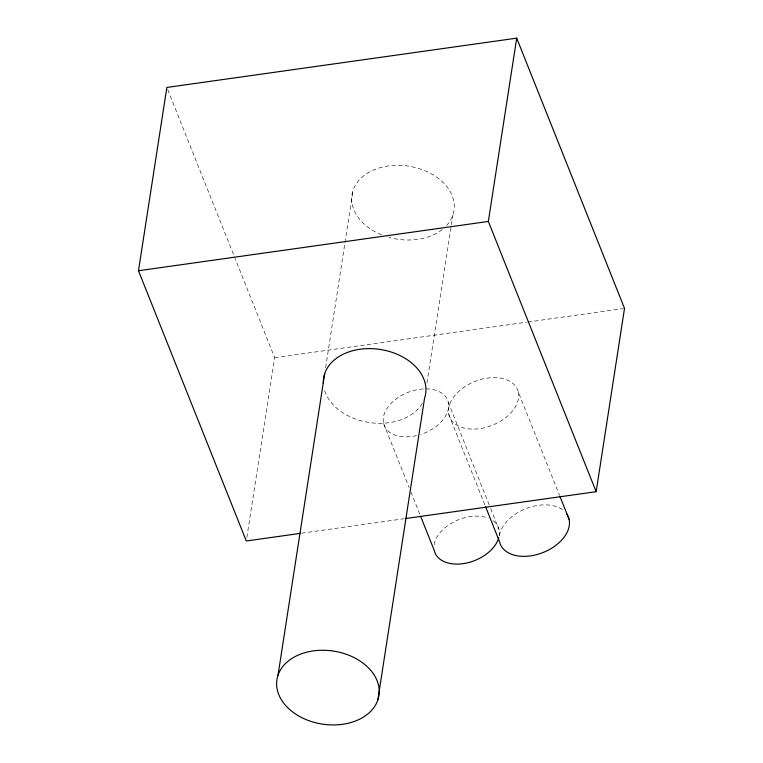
<?xml version="1.0" encoding="UTF-8"?>
<svg xmlns="http://www.w3.org/2000/svg" width="763" height="763" viewBox="0 0 763 763"><rect width="100%" height="100%" fill="white"/><g stroke="black" fill="none" stroke-linecap="round" stroke-linejoin="round"><path stroke-width="0.57" stroke-dasharray="3.81 2.86" d="M246.84 537.457L274.67 357.694L235.061 258.419M325.61 367.728L353.078 190.321M426.908 383.026L452.917 215.013M274.67 357.694L526.747 322.167M527.929 322.005L623.342 308.557M301.662 533.184L404.142 518.735M518.315 392.048A36.634 23.567 -21.7 0 1 470.771 429.044A36.634 23.567 -21.7 0 1 461.672 388.949A36.634 23.567 -21.7 0 1 518.315 392.048L559.374 494.977M448.272 402.32L490.218 507.452M490.657 508.559L499.05 529.589M448.854 414.643L485.058 505.392M383.551 423.37L409.159 487.557M410.923 491.982L420.194 515.225M167.736 89.653L234.623 257.322M422.282 403.284A51.617 36.939 8.8 0 1 370.074 422.626A51.617 36.939 8.8 0 1 324.351 389.664M381.557 234.823A51.617 36.939 8.8 0 1 357.513 182.061A51.617 36.939 8.8 0 1 429.044 172.6A51.617 36.939 8.8 0 1 445.83 226.315M442.244 229.529A51.617 36.939 8.8 0 1 388.93 237.341M416.541 435.606A34.135 21.955 -21.7 0 1 386.593 409.092A34.135 21.955 -21.7 0 1 442.359 393.555A34.135 21.955 -21.7 0 1 420.804 434.414M499.46 535.531A36.634 23.567 -21.7 0 1 526.098 508.54A36.634 23.567 -21.7 0 1 563.609 510.59M493.127 520.814A34.135 21.955 -21.7 0 1 499.212 535.531M434.157 544.696A34.135 21.955 -21.7 0 1 454.901 521.339A34.135 21.955 -21.7 0 1 488.32 518.182"/><path stroke-width="1.14" d="M300.479 533.347L246.296 540.986L138.475 270.741L166.849 87.449L516.704 38.15L624.525 308.395L596.151 491.687L405.315 518.573M278.009 675.255L324.704 373.603M377.838 699.957A51.617 36.939 8.8 0 0 313.278 650.906A51.617 36.939 8.8 0 0 292.649 711.955A51.617 36.939 8.8 0 0 377.838 699.957L424.543 398.305A51.617 36.939 8.8 0 0 379.917 349.397A51.617 36.939 8.8 0 0 323.321 383.15M596.151 491.687L488.33 221.442L516.704 38.15M138.475 270.741L488.33 221.442M559.823 496.084L569.093 519.317M485.506 506.498L499.631 541.911A36.634 23.567 -21.7 0 0 544.105 552.088A36.634 23.567 -21.7 0 0 566.547 513.718M420.632 516.332L434.328 550.638A34.135 21.955 -21.7 0 0 465.888 563.18A34.135 21.955 -21.7 0 0 498.773 537.591"/></g></svg>
